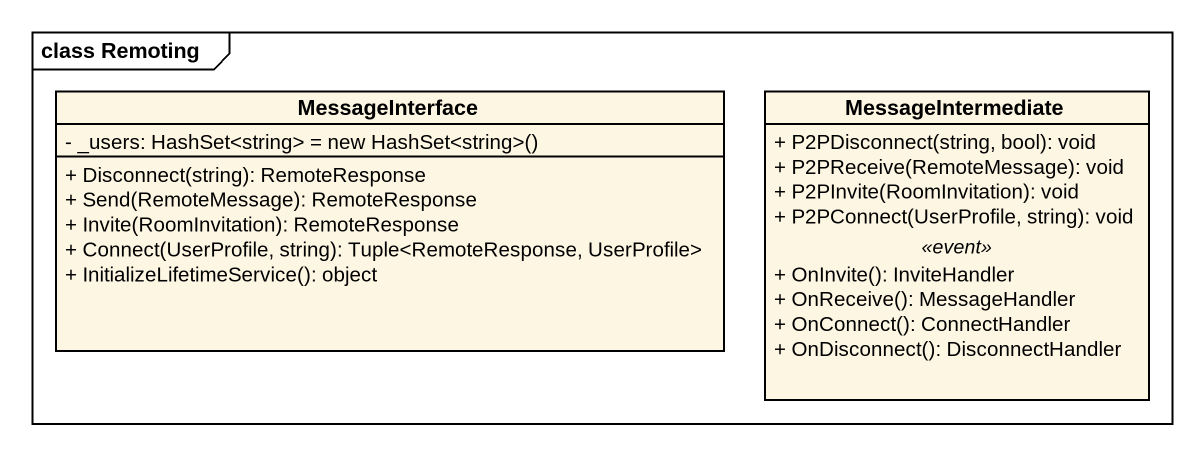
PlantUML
@startuml
mainframe class Remoting
hide circle
hide empty members
skinparam classAttributeIconSize 0
class MessageInterface {
  {field} - _users: HashSet<string> = new HashSet<string>()
  + Disconnect(string): RemoteResponse
  + Send(RemoteMessage): RemoteResponse
  + Invite(RoomInvitation): RemoteResponse
  + Connect(UserProfile, string): Tuple<RemoteResponse, UserProfile>
  + InitializeLifetimeService(): object
}
class MessageIntermediate {
  + P2PDisconnect(string, bool): void
  + P2PReceive(RemoteMessage): void
  + P2PInvite(RoomInvitation): void
  + P2PConnect(UserProfile, string): void
  .. <<event>> ..
  + OnInvite(): InviteHandler
  + OnReceive(): MessageHandler
  + OnConnect(): ConnectHandler
  + OnDisconnect(): DisconnectHandler
}
@enduml
